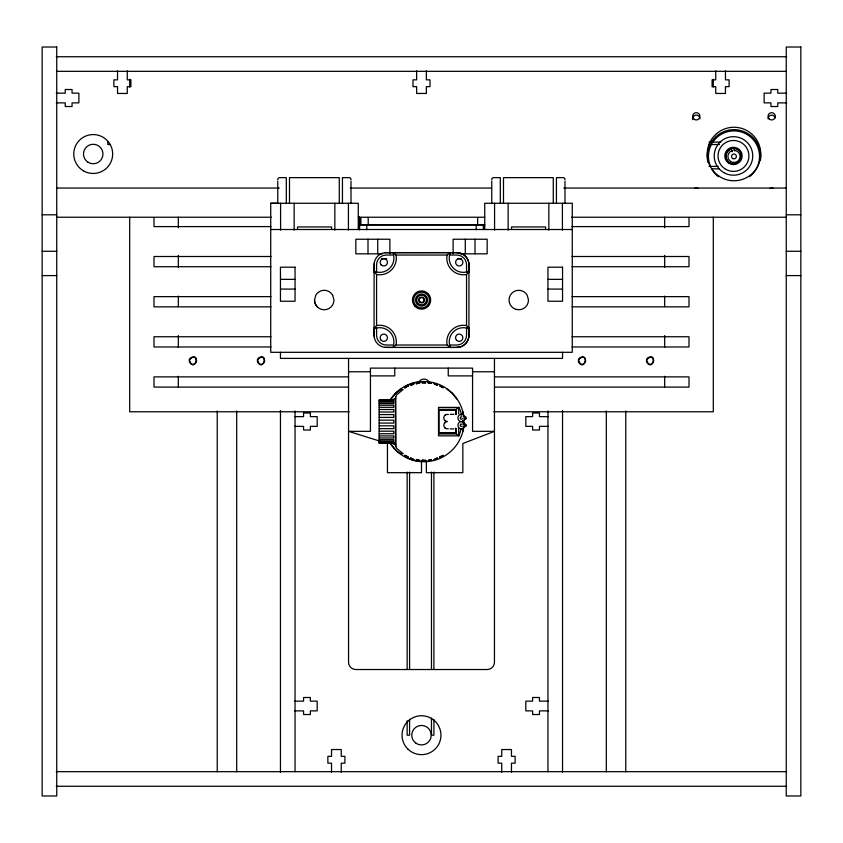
<?xml version="1.0" encoding="UTF-8"?>
<svg xmlns="http://www.w3.org/2000/svg" width="843" height="843" viewBox="0 0 843 843"><rect width="100%" height="100%" fill="white"/><g stroke="black" fill="none" stroke-linecap="round" stroke-linejoin="round"><path stroke-width="1.26" d="M359.487 217.473L359.487 229.675L359.487 216.988M393.597 347.432L393.597 345.019L386.305 345.019A9.726 9.726 0 0 1 376.579 335.293L376.579 327.99L374.155 327.99M449.53 347.432L449.53 345.019L456.822 345.019A9.726 9.726 0 0 0 466.548 335.293L466.548 327.99L468.971 327.99M374.25 336.873L374.155 328.254L376.579 325.567L376.579 274.491L374.155 271.804L374.25 263.185M468.877 336.873L468.971 328.254L466.548 325.567L466.548 274.491L468.971 271.804L468.877 263.185M468.971 272.068L466.548 272.068L466.548 264.765A9.726 9.726 0 0 0 456.822 255.039L449.53 255.039L449.793 252.626L458.413 252.71M384.714 347.348L393.333 347.432L393.902 342.269A14.194 14.194 0 0 0 379.329 327.695L374.155 328.254M384.714 252.71L449.793 252.626L449.235 257.789A14.194 14.194 0 0 0 463.808 272.363L468.971 271.804M317.358 306.905A9.737 9.737 0 0 1 314.502 300.024L315.809 295.166A9.726 9.726 0 0 1 332.658 295.166M461.132 429.024L459.014 435.842L438.518 435.842L438.518 407.39L459.014 407.39L460.805 411.732L461.3 415.441M462.691 431.995L463.292 427.412M422.396 460.267L422.069 461.49L413.544 460.373L405.62 457.085M390.709 399.571L395.557 393.238L400.667 389.318M394.703 394.376L400.636 389.519L403.102 389.519L396.811 394.735L395.462 397.148L395.462 446.084L396.811 448.497L403.144 453.734C396.927 453.998 393.439 446.527 389.909 442.617M374.155 271.804L379.329 272.363A14.194 14.194 0 0 0 393.902 257.789L393.333 252.626L396.031 255.039L447.096 255.039L449.793 252.626M393.333 347.432L396.031 345.019L447.096 345.019L449.793 347.432L458.413 347.348M438.518 409.34L456.274 409.34L458.708 407.39L458.708 413.86M444.819 415.388L445.578 414.809M444.819 422.68L446.453 421.742M405.62 386.147L413.544 382.859L422.069 381.742M405.852 386.747L408.128 385.809M437.306 458.307L433.903 459.656L437.306 457.738L437.306 458.434M439.74 457.296L443.144 455.894M393.144 399.297L395.704 398.518M425.631 460.742L422.227 460.215L425.631 460.215L425.631 460.858M431.468 459.972L428.065 460.426L431.468 459.446L431.468 460.088M56.27 56.744L786.73 56.744M56.744 71.328L786.256 71.328M56.27 93.151L65.248 93.151L65.248 89.506L72.055 89.506L72.055 93.151L78.873 93.151L78.873 102.878L72.055 102.878L72.055 106.524L65.248 106.524L65.248 102.878L56.27 102.878M786.73 93.151L777.752 93.151L777.752 89.506L770.945 89.506L770.945 93.151L764.127 93.151L764.127 102.878L770.945 102.878L770.945 106.524L777.752 106.524L777.752 102.878L786.73 102.878M708.995 142.098L720.828 142.098M110.433 144.522L107.809 144.522L107.809 142.098M708.995 144.522L719.511 144.522M708.995 166.408L718.194 166.408M711.618 168.842L719.511 168.842M56.639 188.052L279.244 188.052M350.372 188.052L491.311 188.052M563.756 188.052L786.361 188.052M484.725 229.106L484.725 203.268L572.271 203.268L572.271 352.311L270.729 352.311L270.729 203.268L277.769 203.268L277.769 181.308M270.729 203.268L358.275 203.268L358.275 229.106M42.15 214.807L56.744 214.807M786.256 214.807L800.85 214.807M56.639 217.231L271.341 217.231M358.275 217.231L484.725 217.231M571.659 217.231L786.361 217.231M359.487 224.775L483.513 224.775L483.513 229.675L483.45 224.786L484.904 224.891L360.899 224.891L360.899 217.536M270.993 226.598L154.006 226.598L154.006 217.663M572.007 226.598L688.994 226.598L688.994 217.663M270.729 229.507L572.271 229.507M42.15 251.277L56.744 251.277M786.256 251.277L800.85 251.277M468.919 335.366L468.971 264.691A12.16 12.16 0 0 0 456.801 252.605L386.157 252.605A12.16 12.16 0 0 0 374.102 264.765L374.081 335.366M382.596 253.827L355.841 253.827L355.841 239.233L389.887 239.233L389.887 253.827M460.415 253.827L487.159 253.827L487.159 239.233L453.113 239.233L453.113 253.827M270.993 256.504L154.006 256.504L154.006 266.725L270.993 266.725M572.007 256.504L688.994 256.504L688.994 266.725L572.007 266.725M381.468 258.685L386.726 258.685M457.591 258.685L461.532 258.685M374.155 272.068L376.579 272.068L376.579 264.765A9.726 9.726 0 0 1 386.305 255.039L393.597 255.039L393.597 252.626M42.15 275.598L56.744 275.598M786.256 275.598L800.85 275.598M280.456 279.36L295.05 279.36M547.95 279.36L562.544 279.36M280.456 289.086L295.05 289.086M547.95 289.086L562.544 289.086M270.993 296.631L154.006 296.631L154.006 306.841L270.993 306.841M572.007 296.631L688.994 296.631L688.994 306.841L572.007 306.841M270.993 336.757L154.006 336.757L154.006 346.968L270.993 346.968M572.007 336.757L688.994 336.757L688.994 346.968L572.007 346.968M456.78 347.442A12.16 12.16 0 0 0 468.94 335.293A12.16 12.16 0 0 1 456.801 347.442L386.157 347.442A12.16 12.16 0 0 1 374.102 335.293M348.549 371.763L370.435 371.763M472.565 371.763L494.451 371.763M370.435 375.894L394.756 375.894L394.756 368.117M472.565 375.894L448.244 375.894L448.244 368.117M348.549 376.874L154.006 376.874L154.006 387.095L348.549 387.095M494.451 376.874L688.994 376.874L688.994 387.095L494.451 387.095M393.765 399.919L379.171 399.919L379.171 443.313L393.765 443.313M379.171 400.288L393.765 400.288L393.765 401.215M379.171 401.036L393.765 401.036M379.171 402.1L393.765 402.1L393.765 403.565L379.171 403.555M379.171 405.241L393.765 405.241L393.765 407.306L379.171 407.306M379.171 409.508L393.765 409.508L393.765 412.027L379.171 412.027M439.013 409.888L455.789 409.824L455.789 414.377M439.013 410.088L444.24 410.025M450.562 410.025L455.789 410.088M439.013 410.225L444.24 410.162M450.562 410.162L455.789 410.299L439.013 410.362M349.202 411.774L129.696 411.774L129.696 217.231M493.798 411.774L713.304 411.774L713.304 217.231M450.173 414.324L453.955 414.324M379.171 414.587L393.765 414.587L393.765 417.411L379.171 417.411M294.576 416.632L303.564 416.632L303.564 412.986L310.372 412.986L310.372 416.632L317.179 416.632L317.179 426.368L310.372 426.368L310.372 430.014L303.564 430.014L303.564 426.368L294.576 426.368M548.424 416.632L539.436 416.632L539.436 412.986L532.628 412.986L532.628 416.632L525.821 416.632L525.821 426.368L532.628 426.368L532.628 430.014L539.436 430.014L539.436 426.368L548.424 426.368M379.171 420.151L393.765 420.151L393.765 423.07L379.171 423.07M462.681 420.404L463.892 420.404M462.681 422.828L463.892 422.828M379.171 425.82L393.765 425.82L393.765 428.634L379.171 428.634M450.173 428.908L453.955 428.908M379.171 431.194L393.765 431.194L393.765 433.724L379.171 433.724M455.789 432.796L439.013 432.796L444.24 432.933M455.789 432.933L450.562 432.87L450.562 433.407M439.013 433.007L444.24 433.07M450.562 433.007L455.789 433.07M439.013 433.27L444.24 433.207M450.562 433.207L455.789 433.27M438.518 433.892L456.274 433.892L458.708 435.842L458.708 428.086M379.171 435.926L393.765 435.926L393.765 437.991L379.171 437.991M379.171 439.677L393.765 439.677L393.765 441.131L379.171 441.131M379.171 442.196L393.765 442.196M379.171 442.944L393.765 442.944M395.947 446.537L395.704 396.695M294.576 701.144L303.564 701.144L303.564 697.498L310.372 697.498L310.372 701.144L317.179 701.144L317.179 710.881L310.372 710.881L310.372 714.527L303.564 714.527L303.564 710.881L294.576 710.881M548.424 701.144L539.436 701.144L539.436 697.498L532.628 697.498L532.628 701.144L525.821 701.144L525.821 710.881L532.628 710.881L532.628 714.527L539.436 714.527L539.436 710.881L548.424 710.881M56.27 771.672L786.73 771.672M56.27 786.256L786.73 786.256M468.971 328.254L463.808 327.695A14.194 14.194 0 0 0 449.235 342.269L449.793 347.432L449.53 345.019M429.203 382.838L431.468 383.144M447.401 421.616L444.819 420.552M416.389 459.972L419.793 460.426L416.389 459.446L416.389 460.088M393.144 443.934L395.704 444.714M379.93 441.152L348.549 431.342L370.435 431.342L370.435 368.117L472.565 368.117L472.565 431.342L494.451 431.342L462.839 443.502L462.839 472.681L426.368 472.681L426.368 460.9M437.306 384.798L433.903 383.576L437.306 385.493L437.306 384.924M408.128 457.296L404.724 455.325L408.128 456.737L408.128 457.422M410.562 458.307L413.966 459.656L410.562 457.738L410.562 458.434M447.032 389.203L452.301 393.238L456.758 399.055M444.819 427.844L445.578 428.423M332.658 295.166L333.954 300.024A9.726 9.726 0 0 1 324.228 309.76A9.726 9.726 0 0 1 314.502 300.024M462.691 411.226L463.144 414.672M449.53 252.626L449.53 255.039M725.465 70.854L725.465 79.843L729.111 79.843L729.111 86.65L725.465 86.65L725.465 93.457L715.739 93.457L715.739 86.65L712.093 86.65L712.093 79.843L715.739 79.843L715.739 70.854M713.304 79.221L713.304 87.103M664.674 217.231L664.674 227.747M664.674 255.355L664.674 267.189M664.674 296.104L664.674 306.62M664.674 335.535L664.674 347.369M664.674 376.284L664.674 386.8M625.769 410.962L625.769 771.777M606.307 410.962L606.307 771.777M564.989 179.928L564.789 178.379L563.524 177.641L556.443 177.641L556.443 203.268M564.989 181.308L564.989 203.268M562.544 352.311L562.544 358.391L280.456 358.391L280.456 352.311M562.544 410.562L562.544 772.146M562.407 203.268L562.407 230.171M553.271 203.268L553.271 177.641L503.482 177.641L503.482 203.268M548.846 203.268L548.846 230.171M547.95 410.973L547.95 771.672M545.579 229.254L545.579 226.946L511.543 226.946L511.543 229.254M511.469 772.146L511.469 763.157L515.126 763.157L515.126 756.35L511.469 756.35L511.469 749.543L501.743 749.543L501.743 756.35L498.097 756.35L498.097 763.157L501.743 763.157L501.743 772.146M508.15 203.268L508.15 230.171M500.31 203.268L500.31 177.641L493.229 177.641L491.964 178.379L491.764 179.928M494.578 203.268L494.578 230.171M494.451 358.391L494.451 662.24A7.292 7.292 0 0 1 487.159 669.532L355.841 669.532A7.292 7.292 0 0 1 348.549 662.24L348.549 358.391M491.764 181.308L491.764 203.268M477.623 217.536L477.623 224.891M476.211 224.775L476.211 229.675M474.999 239.233L474.999 253.827M465.273 239.233L465.273 253.827M456.274 409.34L456.274 414.503M456.274 428.729L456.274 433.892M455.789 428.054L455.789 433.407L439.013 433.407L439.013 409.824M450.562 409.824L450.562 410.425M444.24 409.824L444.24 410.425M444.24 432.796L444.24 433.407M443.144 456.01L443.144 455.325L439.74 456.737L439.74 457.422M433.903 472.091L433.903 669.416M433.903 719.406L433.903 735.191L431.468 735.191L431.468 718.088M431.468 472.091L431.468 669.416M426.368 70.854L426.368 79.843L430.014 79.843L430.014 86.65L426.368 86.65L426.368 93.457L416.632 93.457L416.632 86.65L412.986 86.65L412.986 79.843L416.632 79.843L416.632 70.854M421.5 460.657L421.5 472.681L387.453 472.681L387.453 443.502M409.582 472.091L409.582 669.416M409.582 719.406L409.582 735.191L407.148 735.191L407.148 720.723M407.148 472.091L407.148 669.416M393.765 442.111L393.765 443.502M377.727 239.233L377.727 253.827M368.201 217.536L368.201 224.891M368.001 239.233L368.001 253.827M366.789 224.775L366.789 229.675M350.994 179.928L350.793 178.379L349.529 177.641L342.448 177.641L342.448 203.268M350.994 181.308L350.994 203.268M348.422 203.268L348.422 230.171M341.257 772.146L341.257 763.157L344.903 763.157L344.903 756.35L341.257 756.35L341.257 749.543L331.531 749.543L331.531 756.35L327.874 756.35L327.874 763.157L331.531 763.157L331.531 772.146M339.276 203.268L339.276 177.641L289.486 177.641L289.486 203.268M334.85 203.268L334.85 230.171M331.584 229.254L331.584 226.946L297.547 226.946L297.547 229.254M295.05 410.973L295.05 771.672M294.154 203.268L294.154 230.171M286.314 203.268L286.314 177.641L279.233 177.641L277.969 178.379L277.769 179.928M280.593 203.268L280.593 230.171M280.456 410.562L280.456 772.146M236.693 410.962L236.693 771.777M217.231 410.962L217.231 771.777M178.326 217.231L178.326 227.747M178.326 255.355L178.326 267.189M178.326 296.104L178.326 306.62M178.326 335.535L178.326 347.369M178.326 376.284L178.326 386.8M129.696 79.221L129.696 87.103M127.261 70.854L127.261 79.843L130.907 79.843L130.907 86.65L127.261 86.65L127.261 93.457L117.535 93.457L117.535 86.65L113.889 86.65L113.889 79.843L117.535 79.843L117.535 70.854M456.78 252.605A12.16 12.16 0 0 1 468.94 264.765M376.579 325.567A16.618 16.618 0 0 1 396.031 345.019M447.096 345.019A16.618 16.618 0 0 1 466.548 325.567M466.548 274.491A16.618 16.618 0 0 1 447.096 255.039M396.031 255.039A16.618 16.618 0 0 1 376.579 274.491M418.16 383.238A6.08 6.08 0 0 1 425.831 379.361L426.432 379.592A6.08 6.08 0 0 1 429.213 382.121M429.498 382.69A6.08 6.08 0 0 1 429.719 383.291M694.463 188.547A3.646 3.646 0 0 1 698.109 188.547M769.849 188.547A3.646 3.646 0 0 1 773.495 188.547M733.726 162.151A13.372 13.372 0 0 1 732.388 164.069M733.726 148.779A13.372 13.372 0 0 1 734.717 150.897M731.113 161.74A10.938 10.938 0 0 1 729.88 163.205M730.523 148.431A10.938 10.938 0 0 1 732.43 151.729M692.767 119.695A3.646 3.646 0 0 1 695.812 115.133A3.646 3.646 0 0 1 699.932 118.747M768.026 118.747A3.646 3.646 0 0 1 775.191 117.809M730.027 163.289A7.903 7.903 0 0 1 731.935 148.811M733.979 148.537A7.903 7.903 0 0 1 739.564 150.855M733.979 150.36A6.08 6.08 0 0 1 740.006 157.23A6.08 6.08 0 0 1 732.409 162.309M730.934 161.708A6.08 6.08 0 0 1 732.409 150.57M707.867 162.235A26.744 26.744 0 0 1 710.259 144.079M710.807 143.068A26.744 26.744 0 0 1 760.502 159.928M712.44 142.73A25.532 25.532 0 0 1 751.229 137.609A25.532 25.532 0 0 1 749.522 176.703M718.436 176.703A25.532 25.532 0 0 1 711.861 169.211M710.386 166.208A25.532 25.532 0 0 1 711.861 143.679M463.713 426.853A40.127 40.127 0 0 1 389.856 442.796M389.856 400.436A40.127 40.127 0 0 1 463.713 416.379M464.05 421.616A40.127 40.127 0 0 1 463.966 424.229M464.767 418.908A3.646 3.477 -90 0 1 459.414 420.952A3.646 3.477 -90 0 1 459.414 414.977A3.646 3.477 -90 0 1 464.767 417.022M464.767 426.21A3.646 3.477 -90 0 1 459.414 428.255A3.646 3.477 -90 0 1 459.414 422.28A3.646 3.477 -90 0 1 464.767 424.314M462.407 418.571A1.212 1.159 -90 0 1 460.826 419.024A1.212 1.159 -90 0 1 460.404 417.359A1.212 1.159 -90 0 1 461.985 416.916M448.339 428.781A3.646 3.646 0 0 1 445.578 422.101M445.578 421.131A3.646 3.646 0 0 1 448.339 414.44M462.227 426.126A1.212 1.159 -90 0 1 460.584 426.126A1.212 1.159 -90 0 1 460.584 424.398A1.212 1.159 -90 0 1 462.227 424.398M189.39 359.761C194.364 375.609 201.625 348.528 189.39 359.761M257.484 359.761C262.447 375.609 269.707 348.528 257.484 359.761M578.467 359.761C583.44 375.609 590.701 348.528 578.467 359.761M646.56 359.761C651.523 375.609 658.783 348.528 646.56 359.761M408.128 385.936L404.724 387.906L408.128 385.936M413.744 383.607L410.562 385.493L413.966 384.102L413.744 383.607M419.793 382.806L416.389 383.776L419.793 382.806M423.934 382.258L422.227 383.017L425.631 383.017L423.934 382.258M56.744 47.018L42.15 47.018L42.15 795.982L56.744 795.982L56.744 47.018M800.85 47.018L786.256 47.018L786.256 795.982L800.85 795.982L800.85 47.018M295.05 267.199L280.456 267.199L280.456 301.246L295.05 301.236L295.05 267.199M562.544 267.199L547.95 267.199L547.95 301.246L562.544 301.246L562.544 267.199M431.468 383.249L428.065 382.806L431.468 383.249M516.253 309.423L513.903 308.454A9.726 9.726 0 0 1 511.891 293.153A9.726 9.726 0 0 1 527.191 295.166L528.498 300.024A9.726 9.726 0 0 1 516.232 309.423M443.144 387.337L439.74 385.936L443.144 387.906L443.144 387.337M381.226 264.913A3.646 3.646 0 0 0 387.327 263.279A3.646 3.646 0 0 0 382.859 258.812A3.646 3.646 0 0 0 381.226 264.913M457.433 265.492A3.646 3.646 0 0 0 462.902 262.342A3.646 3.646 0 0 0 457.433 259.18A3.646 3.646 0 0 0 457.433 265.492M381.226 340.298A3.646 3.646 0 0 0 387.327 338.665A3.646 3.646 0 0 0 382.859 334.197A3.646 3.646 0 0 0 381.226 340.298M456.611 340.298A3.646 3.646 0 0 0 462.712 338.665A3.646 3.646 0 0 0 458.244 334.197A3.646 3.646 0 0 0 456.611 340.298M415.114 306.473A9.115 9.115 0 0 0 430.373 302.384A9.115 9.115 0 0 0 419.203 291.225A9.115 9.115 0 0 0 415.114 306.473M415.978 305.619A7.903 7.903 0 0 0 429.192 302.079A7.903 7.903 0 0 0 419.519 292.395A7.903 7.903 0 0 0 415.978 305.619M418.128 303.469A4.868 4.868 0 0 0 426.263 301.288A4.868 4.868 0 0 0 420.309 295.335A4.868 4.868 0 0 0 418.128 303.469M417.264 304.323A6.08 6.08 0 0 0 427.433 301.604A6.08 6.08 0 0 0 419.993 294.154A6.08 6.08 0 0 0 417.264 304.323M419.498 302.089A2.919 2.919 0 0 0 424.387 300.782A2.919 2.919 0 0 0 420.805 297.21A2.919 2.919 0 0 0 419.498 302.089M419.846 301.752A2.434 2.434 0 0 0 423.913 300.656A2.434 2.434 0 0 0 420.931 297.684A2.434 2.434 0 0 0 419.846 301.752M769.216 119.011A3.646 3.646 0 0 0 775.233 117.093A3.646 3.646 0 0 0 770.565 112.846A3.646 3.646 0 0 0 769.216 119.011M83.489 170.855A19.452 19.452 0 0 0 112.667 154.006A19.452 19.452 0 0 0 83.489 137.167A19.452 19.452 0 0 0 83.489 170.855M719.385 176.429A26.744 26.744 0 0 0 760.692 155.439A26.744 26.744 0 0 0 721.861 130.159A26.744 26.744 0 0 0 719.385 176.429M694.463 119.474A3.646 3.646 0 0 0 699.932 116.313A3.646 3.646 0 0 0 694.463 113.162A3.646 3.646 0 0 0 694.463 119.474M87.767 162.067A9.726 9.726 0 0 0 102.92 154.701A9.726 9.726 0 0 0 88.968 145.259A9.726 9.726 0 0 0 87.767 162.067M723.842 172.625A19.273 19.273 0 0 0 752.746 155.934A19.273 19.273 0 0 0 723.842 139.253A19.273 19.273 0 0 0 723.842 172.625M729.142 163.437A8.651 8.651 0 0 0 742.125 155.934A8.651 8.651 0 0 0 729.142 148.442A8.651 8.651 0 0 0 729.142 163.437M729.616 162.625A7.724 7.724 0 0 0 741.197 155.934A7.724 7.724 0 0 0 729.616 149.253A7.724 7.724 0 0 0 729.616 162.625M725.749 169.306A15.437 15.437 0 0 0 748.911 155.934A15.437 15.437 0 0 0 725.749 142.562A15.437 15.437 0 0 0 725.749 169.306M732.757 158.547A2.434 2.434 0 0 0 736.413 156.44A2.434 2.434 0 0 0 732.757 154.332A2.434 2.434 0 0 0 732.757 158.547M407.749 748.953A19.452 19.452 0 0 0 440.288 740.228A19.452 19.452 0 0 0 416.463 716.402A19.452 19.452 0 0 0 407.749 748.953M416.052 743.252A9.726 9.726 0 0 0 431.205 735.886A9.726 9.726 0 0 0 417.253 726.445A9.726 9.726 0 0 0 416.052 743.252M580.174 363.87A3.646 3.646 0 0 0 585.643 360.709A3.646 3.646 0 0 0 580.174 357.548A3.646 3.646 0 0 0 580.174 363.87M648.256 363.87A3.646 3.646 0 0 0 653.725 360.709A3.646 3.646 0 0 0 648.256 357.548A3.646 3.646 0 0 0 648.256 363.87M191.098 363.87A3.646 3.646 0 0 0 196.567 360.709A3.646 3.646 0 0 0 191.098 357.548A3.646 3.646 0 0 0 191.098 363.87M259.18 363.87A3.646 3.646 0 0 0 264.649 360.709A3.646 3.646 0 0 0 259.18 357.548A3.646 3.646 0 0 0 259.18 363.87M466.105 425.873A1.212 1.159 -90 0 0 465.104 424.05A1.212 1.159 -90 0 0 464.093 425.873A1.212 1.159 -90 0 0 466.105 425.873M465.916 418.823A1.212 1.159 -90 0 0 465.399 416.79A1.212 1.159 -90 0 0 463.977 418.286A1.212 1.159 -90 0 0 465.916 418.823"/></g></svg>
